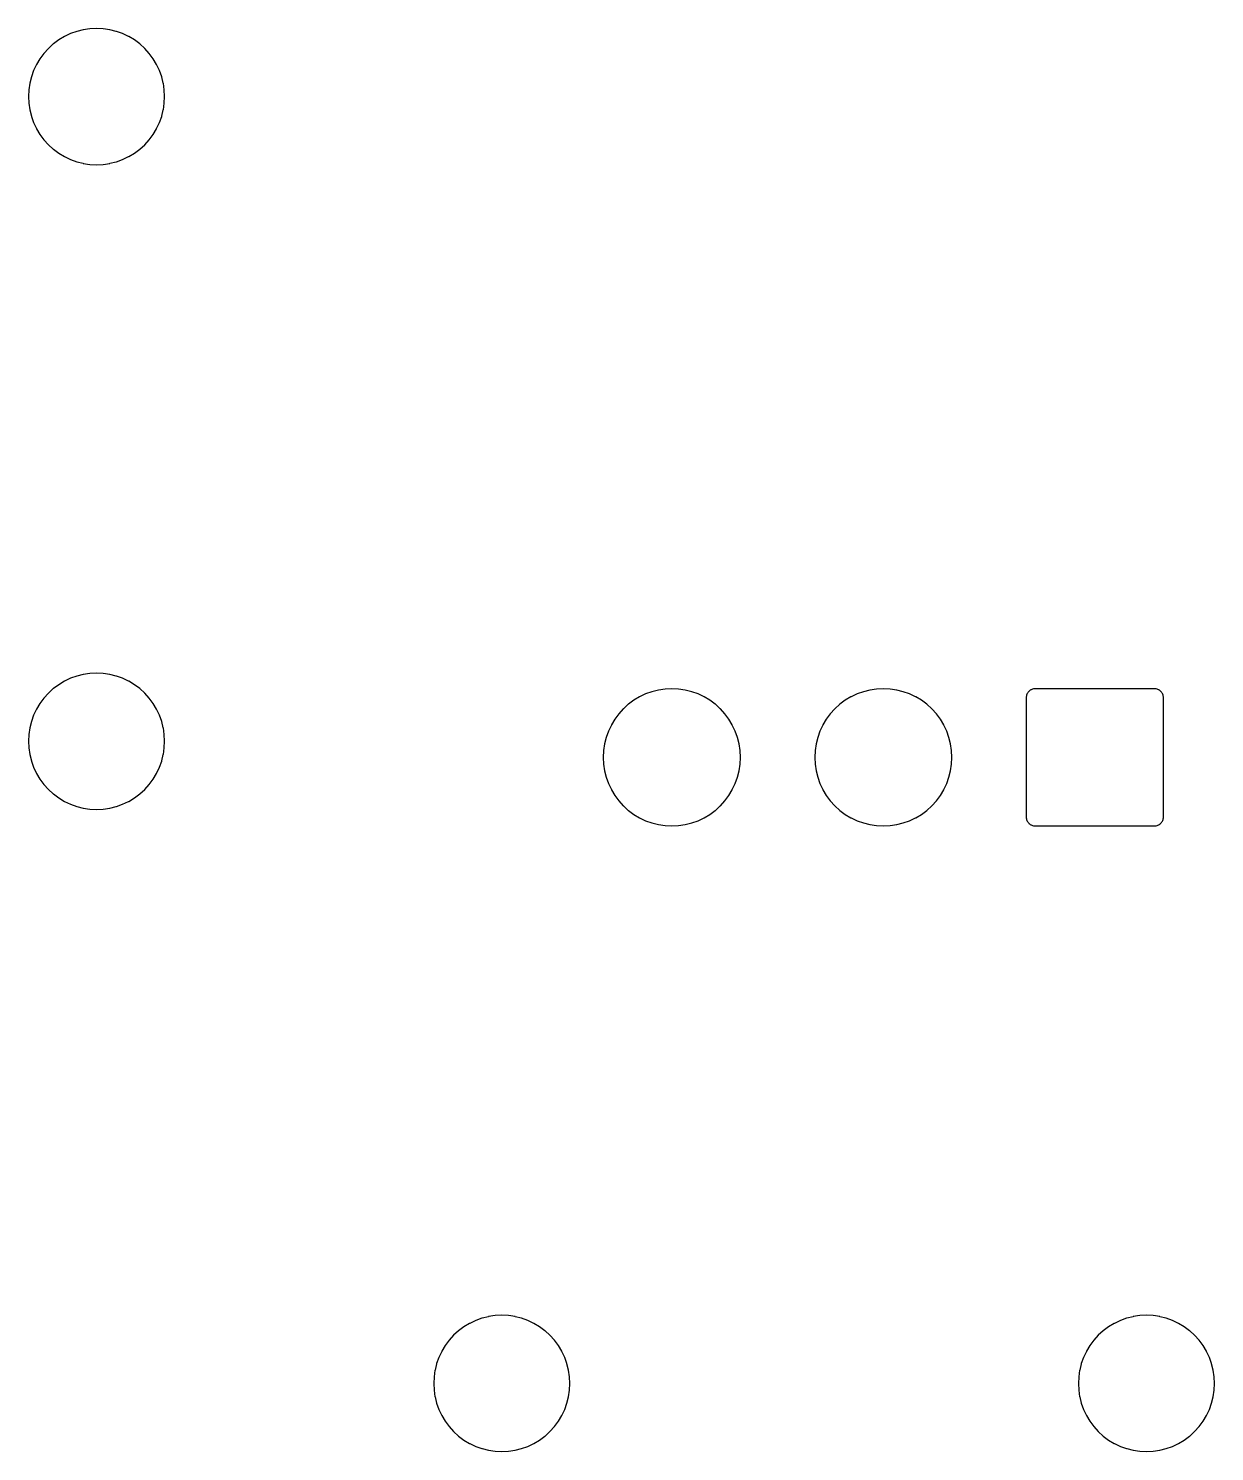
# Model space of a CAD drawing. Header units: metres. Extents: x 102.6 to 173.6, y -131.3 to -53.7.
# Drawn here: x 125.55 to 139.56, y -106.4 to -89.59 of the extents above; entities that cross this region are included whole.
import ezdxf

# ---------------------------------------------------------------- set-up
doc = ezdxf.new("R2010")
doc.units = ezdxf.units.M

msp = doc.modelspace()

# ---------------------------------------------------------------- linework, layer by layer
for points in [[(126.658, -91.134), (126.658, -91.134), (126.658, -91.134), (126.658, -91.134), (126.658, -91.134), (126.729, -91.1), (126.729, -91.1), (126.729, -91.1), (126.73, -91.1), (126.73, -91.1), (126.797, -91.059), (126.797, -91.059), (126.797, -91.059), (126.797, -91.059), (126.797, -91.059), (126.86, -91.012), (126.861, -91.012), (126.861, -91.012), (126.861, -91.012), (126.861, -91.012), (126.919, -90.959), (126.919, -90.959), (126.919, -90.959), (126.919, -90.959), (126.919, -90.959), (126.972, -90.901), (126.972, -90.901), (126.972, -90.901), (126.972, -90.901), (126.972, -90.9), (127.019, -90.837), (127.019, -90.837), (127.019, -90.837), (127.019, -90.837), (127.019, -90.837), (127.06, -90.77), (127.06, -90.77), (127.06, -90.769), (127.06, -90.769), (127.06, -90.769), (127.094, -90.698), (127.094, -90.698), (127.094, -90.698), (127.094, -90.698), (127.094, -90.698), (127.12, -90.624), (127.12, -90.624), (127.12, -90.624), (127.12, -90.624), (127.12, -90.623), (127.139, -90.547), (127.14, -90.547), (127.14, -90.547), (127.14, -90.547), (127.14, -90.547), (127.151, -90.469), (127.151, -90.469), (127.151, -90.469), (127.151, -90.469), (127.151, -90.469), (127.155, -90.39), (127.155, -90.39), (127.155, -90.39), (127.155, -90.39), (127.155, -90.39), (127.151, -90.311), (127.151, -90.311), (127.151, -90.311), (127.151, -90.311), (127.151, -90.311), (127.14, -90.233), (127.14, -90.233), (127.14, -90.233), (127.14, -90.233), (127.139, -90.233), (127.12, -90.157), (127.12, -90.156), (127.12, -90.156), (127.12, -90.156), (127.12, -90.156), (127.094, -90.082), (127.094, -90.082), (127.094, -90.082), (127.094, -90.082), (127.094, -90.082), (127.06, -90.011), (127.06, -90.011), (127.06, -90.011), (127.06, -90.01), (127.06, -90.01), (127.019, -89.943), (127.019, -89.943), (127.019, -89.943), (127.019, -89.943), (127.019, -89.943), (126.972, -89.88), (126.972, -89.879), (126.972, -89.879), (126.972, -89.879), (126.972, -89.879), (126.919, -89.821), (126.919, -89.821), (126.919, -89.821), (126.919, -89.821), (126.919, -89.821), (126.861, -89.768), (126.861, -89.768), (126.861, -89.768), (126.861, -89.768), (126.86, -89.768), (126.797, -89.721), (126.797, -89.721), (126.797, -89.721), (126.797, -89.721), (126.797, -89.721), (126.73, -89.68), (126.73, -89.68), (126.729, -89.68), (126.729, -89.68), (126.729, -89.68), (126.658, -89.646), (126.658, -89.646), (126.658, -89.646), (126.658, -89.646), (126.658, -89.646), (126.584, -89.62), (126.584, -89.62), (126.584, -89.62), (126.584, -89.62), (126.583, -89.62), (126.507, -89.601), (126.507, -89.6), (126.507, -89.6), (126.507, -89.6), (126.507, -89.6), (126.429, -89.589), (126.429, -89.589), (126.429, -89.589), (126.429, -89.589), (126.429, -89.589), (126.35, -89.585), (126.35, -89.585), (126.35, -89.585), (126.35, -89.585), (126.35, -89.585), (126.271, -89.589), (126.271, -89.589), (126.271, -89.589), (126.271, -89.589), (126.271, -89.589), (126.193, -89.6), (126.193, -89.6), (126.193, -89.6), (126.193, -89.6), (126.193, -89.601), (126.117, -89.62), (126.116, -89.62), (126.116, -89.62), (126.116, -89.62), (126.116, -89.62), (126.042, -89.646), (126.042, -89.646), (126.042, -89.646), (126.042, -89.646), (126.042, -89.646), (125.971, -89.68), (125.971, -89.68), (125.971, -89.68), (125.97, -89.68), (125.97, -89.68), (125.903, -89.721), (125.903, -89.721), (125.903, -89.721), (125.903, -89.721), (125.903, -89.721), (125.84, -89.768), (125.839, -89.768), (125.839, -89.768), (125.839, -89.768), (125.839, -89.768), (125.781, -89.821), (125.781, -89.821), (125.781, -89.821), (125.781, -89.821), (125.781, -89.821), (125.728, -89.879), (125.728, -89.879), (125.728, -89.879), (125.728, -89.879), (125.728, -89.88), (125.681, -89.943), (125.681, -89.943), (125.681, -89.943), (125.681, -89.943), (125.681, -89.943), (125.64, -90.01), (125.64, -90.01), (125.64, -90.011), (125.64, -90.011), (125.64, -90.011), (125.606, -90.082), (125.606, -90.082), (125.606, -90.082), (125.606, -90.082), (125.606, -90.082), (125.58, -90.156), (125.58, -90.156), (125.58, -90.156), (125.58, -90.156), (125.58, -90.157), (125.561, -90.233), (125.56, -90.233), (125.56, -90.233), (125.56, -90.233), (125.56, -90.233), (125.549, -90.311), (125.549, -90.311), (125.549, -90.311), (125.549, -90.311), (125.549, -90.311), (125.545, -90.39), (125.545, -90.39), (125.545, -90.39), (125.545, -90.39), (125.545, -90.39), (125.549, -90.469), (125.549, -90.469), (125.549, -90.469), (125.549, -90.469), (125.549, -90.469), (125.56, -90.547), (125.56, -90.547), (125.56, -90.547), (125.56, -90.547), (125.561, -90.547), (125.58, -90.623), (125.58, -90.624), (125.58, -90.624), (125.58, -90.624), (125.58, -90.624), (125.606, -90.698), (125.606, -90.698), (125.606, -90.698), (125.606, -90.698), (125.606, -90.698), (125.64, -90.769), (125.64, -90.769), (125.64, -90.769), (125.64, -90.77), (125.64, -90.77), (125.681, -90.837), (125.681, -90.837), (125.681, -90.837), (125.681, -90.837), (125.681, -90.837), (125.728, -90.9), (125.728, -90.901), (125.728, -90.901), (125.728, -90.901), (125.728, -90.901), (125.781, -90.959), (125.781, -90.959), (125.781, -90.959), (125.781, -90.959), (125.781, -90.959), (125.839, -91.012), (125.839, -91.012), (125.839, -91.012), (125.839, -91.012), (125.84, -91.012), (125.903, -91.059), (125.903, -91.059), (125.903, -91.059), (125.903, -91.059), (125.903, -91.059), (125.97, -91.1), (125.97, -91.1), (125.971, -91.1), (125.971, -91.1), (125.971, -91.1), (126.042, -91.134), (126.042, -91.134), (126.042, -91.134), (126.042, -91.134), (126.042, -91.134), (126.116, -91.16), (126.116, -91.16), (126.116, -91.16), (126.116, -91.16), (126.117, -91.16), (126.193, -91.179), (126.193, -91.18), (126.193, -91.18), (126.193, -91.18), (126.193, -91.18), (126.271, -91.191), (126.271, -91.191), (126.271, -91.191), (126.271, -91.191), (126.271, -91.191), (126.35, -91.195), (126.35, -91.195), (126.35, -91.195), (126.35, -91.195), (126.35, -91.195), (126.429, -91.191), (126.429, -91.191), (126.429, -91.191), (126.429, -91.191), (126.429, -91.191), (126.507, -91.18), (126.507, -91.18), (126.507, -91.18), (126.507, -91.18), (126.507, -91.179), (126.583, -91.16), (126.584, -91.16), (126.584, -91.16), (126.584, -91.16), (126.584, -91.16), (126.658, -91.134)], [(126.658, -98.754), (126.658, -98.754), (126.658, -98.754), (126.658, -98.754), (126.658, -98.754), (126.729, -98.72), (126.729, -98.72), (126.729, -98.72), (126.73, -98.72), (126.73, -98.72), (126.797, -98.679), (126.797, -98.679), (126.797, -98.679), (126.797, -98.679), (126.797, -98.679), (126.86, -98.632), (126.861, -98.632), (126.861, -98.632), (126.861, -98.632), (126.861, -98.632), (126.919, -98.579), (126.919, -98.579), (126.919, -98.579), (126.919, -98.579), (126.919, -98.579), (126.972, -98.521), (126.972, -98.521), (126.972, -98.521), (126.972, -98.521), (126.972, -98.52), (127.019, -98.457), (127.019, -98.457), (127.019, -98.457), (127.019, -98.457), (127.019, -98.457), (127.06, -98.39), (127.06, -98.39), (127.06, -98.389), (127.06, -98.389), (127.06, -98.389), (127.094, -98.318), (127.094, -98.318), (127.094, -98.318), (127.094, -98.318), (127.094, -98.318), (127.12, -98.244), (127.12, -98.244), (127.12, -98.244), (127.12, -98.244), (127.12, -98.243), (127.139, -98.167), (127.14, -98.167), (127.14, -98.167), (127.14, -98.167), (127.14, -98.167), (127.151, -98.089), (127.151, -98.089), (127.151, -98.089), (127.151, -98.089), (127.151, -98.089), (127.155, -98.01), (127.155, -98.01), (127.155, -98.01), (127.155, -98.01), (127.155, -98.01), (127.151, -97.931), (127.151, -97.931), (127.151, -97.931), (127.151, -97.931), (127.151, -97.931), (127.14, -97.853), (127.14, -97.853), (127.14, -97.853), (127.14, -97.853), (127.139, -97.853), (127.12, -97.777), (127.12, -97.776), (127.12, -97.776), (127.12, -97.776), (127.12, -97.776), (127.094, -97.702), (127.094, -97.702), (127.094, -97.702), (127.094, -97.702), (127.094, -97.702), (127.06, -97.631), (127.06, -97.631), (127.06, -97.631), (127.06, -97.63), (127.06, -97.63), (127.019, -97.563), (127.019, -97.563), (127.019, -97.563), (127.019, -97.563), (127.019, -97.563), (126.972, -97.5), (126.972, -97.499), (126.972, -97.499), (126.972, -97.499), (126.972, -97.499), (126.919, -97.441), (126.919, -97.441), (126.919, -97.441), (126.919, -97.441), (126.919, -97.441), (126.861, -97.388), (126.861, -97.388), (126.861, -97.388), (126.861, -97.388), (126.86, -97.388), (126.797, -97.341), (126.797, -97.341), (126.797, -97.341), (126.797, -97.341), (126.797, -97.341), (126.73, -97.3), (126.73, -97.3), (126.729, -97.3), (126.729, -97.3), (126.729, -97.3), (126.658, -97.266), (126.658, -97.266), (126.658, -97.266), (126.658, -97.266), (126.658, -97.266), (126.584, -97.24), (126.584, -97.24), (126.584, -97.24), (126.584, -97.24), (126.583, -97.24), (126.507, -97.221), (126.507, -97.22), (126.507, -97.22), (126.507, -97.22), (126.507, -97.22), (126.429, -97.209), (126.429, -97.209), (126.429, -97.209), (126.429, -97.209), (126.429, -97.209), (126.35, -97.205), (126.35, -97.205), (126.35, -97.205), (126.35, -97.205), (126.35, -97.205), (126.271, -97.209), (126.271, -97.209), (126.271, -97.209), (126.271, -97.209), (126.271, -97.209), (126.193, -97.22), (126.193, -97.22), (126.193, -97.22), (126.193, -97.22), (126.193, -97.221), (126.117, -97.24), (126.116, -97.24), (126.116, -97.24), (126.116, -97.24), (126.116, -97.24), (126.042, -97.266), (126.042, -97.266), (126.042, -97.266), (126.042, -97.266), (126.042, -97.266), (125.971, -97.3), (125.971, -97.3), (125.971, -97.3), (125.97, -97.3), (125.97, -97.3), (125.903, -97.341), (125.903, -97.341), (125.903, -97.341), (125.903, -97.341), (125.903, -97.341), (125.84, -97.388), (125.839, -97.388), (125.839, -97.388), (125.839, -97.388), (125.839, -97.388), (125.781, -97.441), (125.781, -97.441), (125.781, -97.441), (125.781, -97.441), (125.781, -97.441), (125.728, -97.499), (125.728, -97.499), (125.728, -97.499), (125.728, -97.499), (125.728, -97.5), (125.681, -97.563), (125.681, -97.563), (125.681, -97.563), (125.681, -97.563), (125.681, -97.563), (125.64, -97.63), (125.64, -97.63), (125.64, -97.631), (125.64, -97.631), (125.64, -97.631), (125.606, -97.702), (125.606, -97.702), (125.606, -97.702), (125.606, -97.702), (125.606, -97.702), (125.58, -97.776), (125.58, -97.776), (125.58, -97.776), (125.58, -97.776), (125.58, -97.777), (125.561, -97.853), (125.56, -97.853), (125.56, -97.853), (125.56, -97.853), (125.56, -97.853), (125.549, -97.931), (125.549, -97.931), (125.549, -97.931), (125.549, -97.931), (125.549, -97.931), (125.545, -98.01), (125.545, -98.01), (125.545, -98.01), (125.545, -98.01), (125.545, -98.01), (125.549, -98.089), (125.549, -98.089), (125.549, -98.089), (125.549, -98.089), (125.549, -98.089), (125.56, -98.167), (125.56, -98.167), (125.56, -98.167), (125.56, -98.167), (125.561, -98.167), (125.58, -98.243), (125.58, -98.244), (125.58, -98.244), (125.58, -98.244), (125.58, -98.244), (125.606, -98.318), (125.606, -98.318), (125.606, -98.318), (125.606, -98.318), (125.606, -98.318), (125.64, -98.389), (125.64, -98.389), (125.64, -98.389), (125.64, -98.39), (125.64, -98.39), (125.681, -98.457), (125.681, -98.457), (125.681, -98.457), (125.681, -98.457), (125.681, -98.457), (125.728, -98.52), (125.728, -98.521), (125.728, -98.521), (125.728, -98.521), (125.728, -98.521), (125.781, -98.579), (125.781, -98.579), (125.781, -98.579), (125.781, -98.579), (125.781, -98.579), (125.839, -98.632), (125.839, -98.632), (125.839, -98.632), (125.839, -98.632), (125.84, -98.632), (125.903, -98.679), (125.903, -98.679), (125.903, -98.679), (125.903, -98.679), (125.903, -98.679), (125.97, -98.72), (125.97, -98.72), (125.971, -98.72), (125.971, -98.72), (125.971, -98.72), (126.042, -98.754), (126.042, -98.754), (126.042, -98.754), (126.042, -98.754), (126.042, -98.754), (126.116, -98.78), (126.116, -98.78), (126.116, -98.78), (126.116, -98.78), (126.117, -98.78), (126.193, -98.799), (126.193, -98.8), (126.193, -98.8), (126.193, -98.8), (126.193, -98.8), (126.271, -98.811), (126.271, -98.811), (126.271, -98.811), (126.271, -98.811), (126.271, -98.811), (126.35, -98.815), (126.35, -98.815), (126.35, -98.815), (126.35, -98.815), (126.35, -98.815), (126.429, -98.811), (126.429, -98.811), (126.429, -98.811), (126.429, -98.811), (126.429, -98.811), (126.507, -98.8), (126.507, -98.8), (126.507, -98.8), (126.507, -98.8), (126.507, -98.799), (126.583, -98.78), (126.584, -98.78), (126.584, -98.78), (126.584, -98.78), (126.584, -98.78), (126.658, -98.754)], [(133.46, -98.949), (133.46, -98.949), (133.46, -98.949), (133.46, -98.949), (133.461, -98.949), (133.532, -98.915), (133.532, -98.915), (133.532, -98.915), (133.532, -98.915), (133.533, -98.915), (133.6, -98.874), (133.6, -98.874), (133.601, -98.874), (133.601, -98.874), (133.601, -98.874), (133.664, -98.827), (133.664, -98.827), (133.664, -98.827), (133.665, -98.827), (133.665, -98.827), (133.723, -98.774), (133.723, -98.774), (133.723, -98.773), (133.724, -98.773), (133.724, -98.773), (133.777, -98.715), (133.777, -98.715), (133.777, -98.714), (133.777, -98.714), (133.777, -98.714), (133.824, -98.651), (133.824, -98.651), (133.824, -98.651), (133.824, -98.65), (133.824, -98.65), (133.865, -98.583), (133.865, -98.582), (133.865, -98.582), (133.865, -98.582), (133.865, -98.582), (133.899, -98.511), (133.899, -98.51), (133.899, -98.51), (133.899, -98.51), (133.899, -98.51), (133.926, -98.436), (133.926, -98.436), (133.926, -98.435), (133.926, -98.435), (133.926, -98.435), (133.945, -98.358), (133.945, -98.358), (133.945, -98.358), (133.945, -98.358), (133.945, -98.358), (133.957, -98.28), (133.957, -98.28), (133.957, -98.279), (133.957, -98.279), (133.957, -98.279), (133.961, -98.2), (133.961, -98.2), (133.961, -98.2), (133.961, -98.2), (133.961, -98.2), (133.957, -98.121), (133.957, -98.121), (133.957, -98.121), (133.957, -98.12), (133.957, -98.12), (133.945, -98.042), (133.945, -98.042), (133.945, -98.042), (133.945, -98.042), (133.945, -98.042), (133.926, -97.965), (133.926, -97.965), (133.926, -97.965), (133.926, -97.964), (133.926, -97.964), (133.899, -97.89), (133.899, -97.89), (133.899, -97.89), (133.899, -97.89), (133.899, -97.889), (133.865, -97.818), (133.865, -97.818), (133.865, -97.818), (133.865, -97.818), (133.865, -97.817), (133.824, -97.75), (133.824, -97.75), (133.824, -97.749), (133.824, -97.749), (133.824, -97.749), (133.777, -97.686), (133.777, -97.686), (133.777, -97.686), (133.777, -97.685), (133.777, -97.685), (133.724, -97.627), (133.724, -97.627), (133.723, -97.627), (133.723, -97.626), (133.723, -97.626), (133.665, -97.573), (133.665, -97.573), (133.664, -97.573), (133.664, -97.573), (133.664, -97.573), (133.601, -97.526), (133.601, -97.526), (133.601, -97.526), (133.6, -97.526), (133.6, -97.526), (133.533, -97.485), (133.532, -97.485), (133.532, -97.485), (133.532, -97.485), (133.532, -97.485), (133.461, -97.451), (133.46, -97.451), (133.46, -97.451), (133.46, -97.451), (133.46, -97.451), (133.386, -97.424), (133.386, -97.424), (133.385, -97.424), (133.385, -97.424), (133.385, -97.424), (133.308, -97.405), (133.308, -97.405), (133.308, -97.405), (133.308, -97.405), (133.308, -97.405), (133.23, -97.393), (133.23, -97.393), (133.229, -97.393), (133.229, -97.393), (133.229, -97.393), (133.15, -97.389), (133.15, -97.389), (133.15, -97.389), (133.15, -97.389), (133.15, -97.389), (133.071, -97.393), (133.071, -97.393), (133.071, -97.393), (133.07, -97.393), (133.07, -97.393), (132.992, -97.405), (132.992, -97.405), (132.992, -97.405), (132.992, -97.405), (132.992, -97.405), (132.915, -97.424), (132.915, -97.424), (132.915, -97.424), (132.914, -97.424), (132.914, -97.424), (132.84, -97.451), (132.84, -97.451), (132.84, -97.451), (132.84, -97.451), (132.839, -97.451), (132.768, -97.485), (132.768, -97.485), (132.768, -97.485), (132.768, -97.485), (132.767, -97.485), (132.7, -97.526), (132.7, -97.526), (132.699, -97.526), (132.699, -97.526), (132.699, -97.526), (132.636, -97.573), (132.636, -97.573), (132.636, -97.573), (132.635, -97.573), (132.635, -97.573), (132.577, -97.626), (132.577, -97.626), (132.577, -97.627), (132.576, -97.627), (132.576, -97.627), (132.523, -97.685), (132.523, -97.685), (132.523, -97.686), (132.523, -97.686), (132.523, -97.686), (132.476, -97.749), (132.476, -97.749), (132.476, -97.749), (132.476, -97.75), (132.476, -97.75), (132.435, -97.817), (132.435, -97.818), (132.435, -97.818), (132.435, -97.818), (132.435, -97.818), (132.401, -97.889), (132.401, -97.89), (132.401, -97.89), (132.401, -97.89), (132.401, -97.89), (132.374, -97.964), (132.374, -97.964), (132.374, -97.965), (132.374, -97.965), (132.374, -97.965), (132.355, -98.042), (132.355, -98.042), (132.355, -98.042), (132.355, -98.042), (132.355, -98.042), (132.343, -98.12), (132.343, -98.12), (132.343, -98.121), (132.343, -98.121), (132.343, -98.121), (132.339, -98.2), (132.339, -98.2), (132.339, -98.2), (132.339, -98.2), (132.339, -98.2), (132.343, -98.279), (132.343, -98.279), (132.343, -98.279), (132.343, -98.28), (132.343, -98.28), (132.355, -98.358), (132.355, -98.358), (132.355, -98.358), (132.355, -98.358), (132.355, -98.358), (132.374, -98.435), (132.374, -98.435), (132.374, -98.435), (132.374, -98.436), (132.374, -98.436), (132.401, -98.51), (132.401, -98.51), (132.401, -98.51), (132.401, -98.51), (132.401, -98.511), (132.435, -98.582), (132.435, -98.582), (132.435, -98.582), (132.435, -98.582), (132.435, -98.583), (132.476, -98.65), (132.476, -98.65), (132.476, -98.651), (132.476, -98.651), (132.476, -98.651), (132.523, -98.714), (132.523, -98.714), (132.523, -98.714), (132.523, -98.715), (132.523, -98.715), (132.576, -98.773), (132.576, -98.773), (132.577, -98.773), (132.577, -98.774), (132.577, -98.774), (132.635, -98.827), (132.635, -98.827), (132.636, -98.827), (132.636, -98.827), (132.636, -98.827), (132.699, -98.874), (132.699, -98.874), (132.699, -98.874), (132.7, -98.874), (132.7, -98.874), (132.767, -98.915), (132.768, -98.915), (132.768, -98.915), (132.768, -98.915), (132.768, -98.915), (132.839, -98.949), (132.84, -98.949), (132.84, -98.949), (132.84, -98.949), (132.84, -98.949), (132.914, -98.976), (132.914, -98.976), (132.915, -98.976), (132.915, -98.976), (132.915, -98.976), (132.992, -98.995), (132.992, -98.995), (132.992, -98.995), (132.992, -98.995), (132.992, -98.995), (133.07, -99.007), (133.07, -99.007), (133.071, -99.007), (133.071, -99.007), (133.071, -99.007), (133.15, -99.011), (133.15, -99.011), (133.15, -99.011), (133.15, -99.011), (133.15, -99.011), (133.229, -99.007), (133.229, -99.007), (133.229, -99.007), (133.23, -99.007), (133.23, -99.007), (133.308, -98.995), (133.308, -98.995), (133.308, -98.995), (133.308, -98.995), (133.308, -98.995), (133.385, -98.976), (133.385, -98.976), (133.385, -98.976), (133.386, -98.976), (133.386, -98.976), (133.46, -98.949)], [(135.96, -98.949), (135.96, -98.949), (135.96, -98.949), (135.96, -98.949), (135.961, -98.949), (136.032, -98.915), (136.032, -98.915), (136.032, -98.915), (136.032, -98.915), (136.033, -98.915), (136.1, -98.874), (136.1, -98.874), (136.101, -98.874), (136.101, -98.874), (136.101, -98.874), (136.164, -98.827), (136.164, -98.827), (136.164, -98.827), (136.165, -98.827), (136.165, -98.827), (136.223, -98.774), (136.223, -98.774), (136.223, -98.773), (136.224, -98.773), (136.224, -98.773), (136.277, -98.715), (136.277, -98.715), (136.277, -98.714), (136.277, -98.714), (136.277, -98.714), (136.324, -98.651), (136.324, -98.651), (136.324, -98.651), (136.324, -98.65), (136.324, -98.65), (136.365, -98.583), (136.365, -98.582), (136.365, -98.582), (136.365, -98.582), (136.365, -98.582), (136.399, -98.511), (136.399, -98.51), (136.399, -98.51), (136.399, -98.51), (136.399, -98.51), (136.426, -98.436), (136.426, -98.436), (136.426, -98.435), (136.426, -98.435), (136.426, -98.435), (136.445, -98.358), (136.445, -98.358), (136.445, -98.358), (136.445, -98.358), (136.445, -98.358), (136.457, -98.28), (136.457, -98.28), (136.457, -98.279), (136.457, -98.279), (136.457, -98.279), (136.461, -98.2), (136.461, -98.2), (136.461, -98.2), (136.461, -98.2), (136.461, -98.2), (136.457, -98.121), (136.457, -98.121), (136.457, -98.121), (136.457, -98.12), (136.457, -98.12), (136.445, -98.042), (136.445, -98.042), (136.445, -98.042), (136.445, -98.042), (136.445, -98.042), (136.426, -97.965), (136.426, -97.965), (136.426, -97.965), (136.426, -97.964), (136.426, -97.964), (136.399, -97.89), (136.399, -97.89), (136.399, -97.89), (136.399, -97.89), (136.399, -97.889), (136.365, -97.818), (136.365, -97.818), (136.365, -97.818), (136.365, -97.818), (136.365, -97.817), (136.324, -97.75), (136.324, -97.75), (136.324, -97.749), (136.324, -97.749), (136.324, -97.749), (136.277, -97.686), (136.277, -97.686), (136.277, -97.686), (136.277, -97.685), (136.277, -97.685), (136.224, -97.627), (136.224, -97.627), (136.223, -97.627), (136.223, -97.626), (136.223, -97.626), (136.165, -97.573), (136.165, -97.573), (136.164, -97.573), (136.164, -97.573), (136.164, -97.573), (136.101, -97.526), (136.101, -97.526), (136.101, -97.526), (136.1, -97.526), (136.1, -97.526), (136.033, -97.485), (136.032, -97.485), (136.032, -97.485), (136.032, -97.485), (136.032, -97.485), (135.961, -97.451), (135.96, -97.451), (135.96, -97.451), (135.96, -97.451), (135.96, -97.451), (135.886, -97.424), (135.886, -97.424), (135.885, -97.424), (135.885, -97.424), (135.885, -97.424), (135.808, -97.405), (135.808, -97.405), (135.808, -97.405), (135.808, -97.405), (135.808, -97.405), (135.73, -97.393), (135.73, -97.393), (135.729, -97.393), (135.729, -97.393), (135.729, -97.393), (135.65, -97.389), (135.65, -97.389), (135.65, -97.389), (135.65, -97.389), (135.65, -97.389), (135.571, -97.393), (135.571, -97.393), (135.571, -97.393), (135.57, -97.393), (135.57, -97.393), (135.492, -97.405), (135.492, -97.405), (135.492, -97.405), (135.492, -97.405), (135.492, -97.405), (135.415, -97.424), (135.415, -97.424), (135.415, -97.424), (135.414, -97.424), (135.414, -97.424), (135.34, -97.451), (135.34, -97.451), (135.34, -97.451), (135.34, -97.451), (135.339, -97.451), (135.268, -97.485), (135.268, -97.485), (135.268, -97.485), (135.268, -97.485), (135.267, -97.485), (135.2, -97.526), (135.2, -97.526), (135.199, -97.526), (135.199, -97.526), (135.199, -97.526), (135.136, -97.573), (135.136, -97.573), (135.136, -97.573), (135.135, -97.573), (135.135, -97.573), (135.077, -97.626), (135.077, -97.626), (135.077, -97.627), (135.076, -97.627), (135.076, -97.627), (135.023, -97.685), (135.023, -97.685), (135.023, -97.686), (135.023, -97.686), (135.023, -97.686), (134.976, -97.749), (134.976, -97.749), (134.976, -97.749), (134.976, -97.75), (134.976, -97.75), (134.935, -97.817), (134.935, -97.818), (134.935, -97.818), (134.935, -97.818), (134.935, -97.818), (134.901, -97.889), (134.901, -97.89), (134.901, -97.89), (134.901, -97.89), (134.901, -97.89), (134.874, -97.964), (134.874, -97.964), (134.874, -97.965), (134.874, -97.965), (134.874, -97.965), (134.855, -98.042), (134.855, -98.042), (134.855, -98.042), (134.855, -98.042), (134.855, -98.042), (134.843, -98.12), (134.843, -98.12), (134.843, -98.121), (134.843, -98.121), (134.843, -98.121), (134.839, -98.2), (134.839, -98.2), (134.839, -98.2), (134.839, -98.2), (134.839, -98.2), (134.843, -98.279), (134.843, -98.279), (134.843, -98.279), (134.843, -98.28), (134.843, -98.28), (134.855, -98.358), (134.855, -98.358), (134.855, -98.358), (134.855, -98.358), (134.855, -98.358), (134.874, -98.435), (134.874, -98.435), (134.874, -98.435), (134.874, -98.436), (134.874, -98.436), (134.901, -98.51), (134.901, -98.51), (134.901, -98.51), (134.901, -98.51), (134.901, -98.511), (134.935, -98.582), (134.935, -98.582), (134.935, -98.582), (134.935, -98.582), (134.935, -98.583), (134.976, -98.65), (134.976, -98.65), (134.976, -98.651), (134.976, -98.651), (134.976, -98.651), (135.023, -98.714), (135.023, -98.714), (135.023, -98.714), (135.023, -98.715), (135.023, -98.715), (135.076, -98.773), (135.076, -98.773), (135.077, -98.773), (135.077, -98.774), (135.077, -98.774), (135.135, -98.827), (135.135, -98.827), (135.136, -98.827), (135.136, -98.827), (135.136, -98.827), (135.199, -98.874), (135.199, -98.874), (135.199, -98.874), (135.2, -98.874), (135.2, -98.874), (135.267, -98.915), (135.268, -98.915), (135.268, -98.915), (135.268, -98.915), (135.268, -98.915), (135.339, -98.949), (135.34, -98.949), (135.34, -98.949), (135.34, -98.949), (135.34, -98.949), (135.414, -98.976), (135.414, -98.976), (135.415, -98.976), (135.415, -98.976), (135.415, -98.976), (135.492, -98.995), (135.492, -98.995), (135.492, -98.995), (135.492, -98.995), (135.492, -98.995), (135.57, -99.007), (135.57, -99.007), (135.571, -99.007), (135.571, -99.007), (135.571, -99.007), (135.65, -99.011), (135.65, -99.011), (135.65, -99.011), (135.65, -99.011), (135.65, -99.011), (135.729, -99.007), (135.729, -99.007), (135.729, -99.007), (135.73, -99.007), (135.73, -99.007), (135.808, -98.995), (135.808, -98.995), (135.808, -98.995), (135.808, -98.995), (135.808, -98.995), (135.885, -98.976), (135.885, -98.976), (135.885, -98.976), (135.886, -98.976), (135.886, -98.976), (135.96, -98.949)], [(138.961, -97.496), (138.961, -97.496), (138.961, -97.496), (138.96, -97.486), (138.96, -97.486), (138.96, -97.486), (138.96, -97.485), (138.96, -97.485), (138.959, -97.475), (138.959, -97.475), (138.959, -97.475), (138.959, -97.475), (138.959, -97.475), (138.956, -97.465), (138.956, -97.465), (138.956, -97.465), (138.956, -97.465), (138.956, -97.465), (138.953, -97.455), (138.953, -97.455), (138.953, -97.455), (138.953, -97.455), (138.953, -97.455), (138.948, -97.446), (138.948, -97.446), (138.948, -97.446), (138.948, -97.445), (138.948, -97.445), (138.943, -97.437), (138.943, -97.437), (138.943, -97.437), (138.943, -97.436), (138.943, -97.436), (138.937, -97.428), (138.937, -97.428), (138.937, -97.428), (138.937, -97.428), (138.937, -97.428), (138.93, -97.421), (138.93, -97.42), (138.93, -97.42), (138.93, -97.42), (138.929, -97.42), (138.922, -97.413), (138.922, -97.413), (138.922, -97.413), (138.922, -97.413), (138.922, -97.413), (138.914, -97.407), (138.914, -97.407), (138.913, -97.407), (138.913, -97.407), (138.913, -97.407), (138.905, -97.402), (138.905, -97.402), (138.904, -97.402), (138.904, -97.402), (138.904, -97.402), (138.895, -97.397), (138.895, -97.397), (138.895, -97.397), (138.895, -97.397), (138.895, -97.397), (138.885, -97.394), (138.885, -97.394), (138.885, -97.394), (138.885, -97.394), (138.885, -97.394), (138.875, -97.391), (138.875, -97.391), (138.875, -97.391), (138.875, -97.391), (138.875, -97.391), (138.865, -97.39), (138.865, -97.39), (138.864, -97.39), (138.864, -97.39), (138.864, -97.39), (138.854, -97.389), (138.854, -97.389), (138.854, -97.389), (137.446, -97.389), (137.446, -97.389), (137.446, -97.389), (137.436, -97.39), (137.436, -97.39), (137.436, -97.39), (137.435, -97.39), (137.435, -97.39), (137.425, -97.391), (137.425, -97.391), (137.425, -97.391), (137.425, -97.391), (137.425, -97.391), (137.415, -97.394), (137.415, -97.394), (137.415, -97.394), (137.415, -97.394), (137.415, -97.394), (137.405, -97.397), (137.405, -97.397), (137.405, -97.397), (137.405, -97.397), (137.405, -97.397), (137.396, -97.402), (137.396, -97.402), (137.396, -97.402), (137.395, -97.402), (137.395, -97.402), (137.387, -97.407), (137.387, -97.407), (137.387, -97.407), (137.386, -97.407), (137.386, -97.407), (137.378, -97.413), (137.378, -97.413), (137.378, -97.413), (137.378, -97.413), (137.378, -97.413), (137.371, -97.42), (137.37, -97.42), (137.37, -97.42), (137.37, -97.42), (137.37, -97.421), (137.363, -97.428), (137.363, -97.428), (137.363, -97.428), (137.363, -97.428), (137.363, -97.428), (137.357, -97.436), (137.357, -97.436), (137.357, -97.437), (137.357, -97.437), (137.357, -97.437), (137.352, -97.445), (137.352, -97.445), (137.352, -97.446), (137.352, -97.446), (137.352, -97.446), (137.347, -97.455), (137.347, -97.455), (137.347, -97.455), (137.347, -97.455), (137.347, -97.455), (137.344, -97.465), (137.344, -97.465), (137.344, -97.465), (137.344, -97.465), (137.344, -97.465), (137.341, -97.475), (137.341, -97.475), (137.341, -97.475), (137.341, -97.475), (137.341, -97.475), (137.34, -97.485), (137.34, -97.485), (137.34, -97.486), (137.339, -97.486), (137.339, -97.486), (137.339, -97.496), (137.339, -97.496), (137.339, -97.496), (137.339, -98.904), (137.339, -98.904), (137.339, -98.904), (137.339, -98.914), (137.339, -98.914), (137.34, -98.914), (137.34, -98.915), (137.34, -98.915), (137.341, -98.925), (137.341, -98.925), (137.341, -98.925), (137.341, -98.925), (137.341, -98.925), (137.344, -98.935), (137.344, -98.935), (137.344, -98.935), (137.344, -98.935), (137.344, -98.935), (137.347, -98.945), (137.347, -98.945), (137.347, -98.945), (137.347, -98.945), (137.347, -98.945), (137.352, -98.954), (137.352, -98.954), (137.352, -98.954), (137.352, -98.955), (137.352, -98.955), (137.357, -98.963), (137.357, -98.963), (137.357, -98.963), (137.357, -98.964), (137.357, -98.964), (137.363, -98.972), (137.363, -98.972), (137.363, -98.972), (137.363, -98.972), (137.363, -98.972), (137.37, -98.979), (137.37, -98.98), (137.37, -98.98), (137.37, -98.98), (137.371, -98.98), (137.378, -98.987), (137.378, -98.987), (137.378, -98.987), (137.378, -98.987), (137.378, -98.987), (137.386, -98.993), (137.386, -98.993), (137.387, -98.993), (137.387, -98.993), (137.387, -98.993), (137.395, -98.998), (137.395, -98.998), (137.396, -98.998), (137.396, -98.998), (137.396, -98.998), (137.405, -99.003), (137.405, -99.003), (137.405, -99.003), (137.405, -99.003), (137.405, -99.003), (137.415, -99.006), (137.415, -99.006), (137.415, -99.006), (137.415, -99.006), (137.415, -99.006), (137.425, -99.009), (137.425, -99.009), (137.425, -99.009), (137.425, -99.009), (137.425, -99.009), (137.435, -99.01), (137.435, -99.01), (137.436, -99.01), (137.436, -99.011), (137.436, -99.011), (137.446, -99.011), (137.446, -99.011), (137.446, -99.011), (138.854, -99.011), (138.854, -99.011), (138.854, -99.011), (138.864, -99.011), (138.864, -99.011), (138.864, -99.01), (138.865, -99.01), (138.865, -99.01), (138.875, -99.009), (138.875, -99.009), (138.875, -99.009), (138.875, -99.009), (138.875, -99.009), (138.885, -99.006), (138.885, -99.006), (138.885, -99.006), (138.885, -99.006), (138.885, -99.006), (138.895, -99.003), (138.895, -99.003), (138.895, -99.003), (138.895, -99.003), (138.895, -99.003), (138.904, -98.998), (138.904, -98.998), (138.904, -98.998), (138.905, -98.998), (138.905, -98.998), (138.913, -98.993), (138.913, -98.993), (138.913, -98.993), (138.914, -98.993), (138.914, -98.993), (138.922, -98.987), (138.922, -98.987), (138.922, -98.987), (138.922, -98.987), (138.922, -98.987), (138.929, -98.98), (138.93, -98.98), (138.93, -98.98), (138.93, -98.98), (138.93, -98.979), (138.937, -98.972), (138.937, -98.972), (138.937, -98.972), (138.937, -98.972), (138.937, -98.972), (138.943, -98.964), (138.943, -98.964), (138.943, -98.963), (138.943, -98.963), (138.943, -98.963), (138.948, -98.955), (138.948, -98.955), (138.948, -98.954), (138.948, -98.954), (138.948, -98.954), (138.953, -98.945), (138.953, -98.945), (138.953, -98.945), (138.953, -98.945), (138.953, -98.945), (138.956, -98.935), (138.956, -98.935), (138.956, -98.935), (138.956, -98.935), (138.956, -98.935), (138.959, -98.925), (138.959, -98.925), (138.959, -98.925), (138.959, -98.925), (138.959, -98.925), (138.96, -98.915), (138.96, -98.915), (138.96, -98.914), (138.96, -98.914), (138.96, -98.914), (138.961, -98.904), (138.961, -98.904), (138.961, -98.904), (138.961, -97.496)], [(131.448, -106.344), (131.448, -106.344), (131.448, -106.344), (131.448, -106.344), (131.448, -106.344), (131.519, -106.31), (131.519, -106.31), (131.519, -106.31), (131.52, -106.31), (131.52, -106.31), (131.587, -106.269), (131.587, -106.269), (131.587, -106.269), (131.587, -106.269), (131.587, -106.269), (131.65, -106.222), (131.651, -106.222), (131.651, -106.222), (131.651, -106.222), (131.651, -106.222), (131.709, -106.169), (131.709, -106.169), (131.709, -106.169), (131.709, -106.169), (131.709, -106.169), (131.762, -106.111), (131.762, -106.111), (131.762, -106.111), (131.762, -106.111), (131.762, -106.11), (131.809, -106.047), (131.809, -106.047), (131.809, -106.047), (131.809, -106.047), (131.809, -106.047), (131.85, -105.98), (131.85, -105.98), (131.85, -105.979), (131.85, -105.979), (131.85, -105.979), (131.884, -105.908), (131.884, -105.908), (131.884, -105.908), (131.884, -105.908), (131.884, -105.908), (131.91, -105.834), (131.91, -105.834), (131.91, -105.834), (131.91, -105.834), (131.91, -105.833), (131.929, -105.757), (131.93, -105.757), (131.93, -105.757), (131.93, -105.757), (131.93, -105.757), (131.941, -105.679), (131.941, -105.679), (131.941, -105.679), (131.941, -105.679), (131.941, -105.679), (131.945, -105.6), (131.945, -105.6), (131.945, -105.6), (131.945, -105.6), (131.945, -105.6), (131.941, -105.521), (131.941, -105.521), (131.941, -105.521), (131.941, -105.521), (131.941, -105.521), (131.93, -105.443), (131.93, -105.443), (131.93, -105.443), (131.93, -105.443), (131.929, -105.443), (131.91, -105.367), (131.91, -105.366), (131.91, -105.366), (131.91, -105.366), (131.91, -105.366), (131.884, -105.292), (131.884, -105.292), (131.884, -105.292), (131.884, -105.292), (131.884, -105.292), (131.85, -105.221), (131.85, -105.221), (131.85, -105.221), (131.85, -105.22), (131.85, -105.22), (131.809, -105.153), (131.809, -105.153), (131.809, -105.153), (131.809, -105.153), (131.809, -105.153), (131.762, -105.09), (131.762, -105.089), (131.762, -105.089), (131.762, -105.089), (131.762, -105.089), (131.709, -105.031), (131.709, -105.031), (131.709, -105.031), (131.709, -105.031), (131.709, -105.031), (131.651, -104.978), (131.651, -104.978), (131.651, -104.978), (131.651, -104.978), (131.65, -104.978), (131.587, -104.931), (131.587, -104.931), (131.587, -104.931), (131.587, -104.931), (131.587, -104.931), (131.52, -104.89), (131.52, -104.89), (131.519, -104.89), (131.519, -104.89), (131.519, -104.89), (131.448, -104.856), (131.448, -104.856), (131.448, -104.856), (131.448, -104.856), (131.448, -104.856), (131.374, -104.83), (131.374, -104.83), (131.374, -104.83), (131.374, -104.83), (131.373, -104.83), (131.297, -104.811), (131.297, -104.81), (131.297, -104.81), (131.297, -104.81), (131.297, -104.81), (131.219, -104.799), (131.219, -104.799), (131.219, -104.799), (131.219, -104.799), (131.219, -104.799), (131.14, -104.795), (131.14, -104.795), (131.14, -104.795), (131.14, -104.795), (131.14, -104.795), (131.061, -104.799), (131.061, -104.799), (131.061, -104.799), (131.061, -104.799), (131.061, -104.799), (130.983, -104.81), (130.983, -104.81), (130.983, -104.81), (130.983, -104.81), (130.983, -104.811), (130.907, -104.83), (130.906, -104.83), (130.906, -104.83), (130.906, -104.83), (130.906, -104.83), (130.832, -104.856), (130.832, -104.856), (130.832, -104.856), (130.832, -104.856), (130.832, -104.856), (130.761, -104.89), (130.761, -104.89), (130.761, -104.89), (130.76, -104.89), (130.76, -104.89), (130.693, -104.931), (130.693, -104.931), (130.693, -104.931), (130.693, -104.931), (130.693, -104.931), (130.63, -104.978), (130.629, -104.978), (130.629, -104.978), (130.629, -104.978), (130.629, -104.978), (130.571, -105.031), (130.571, -105.031), (130.571, -105.031), (130.571, -105.031), (130.571, -105.031), (130.518, -105.089), (130.518, -105.089), (130.518, -105.089), (130.518, -105.089), (130.518, -105.09), (130.471, -105.153), (130.471, -105.153), (130.471, -105.153), (130.471, -105.153), (130.471, -105.153), (130.43, -105.22), (130.43, -105.22), (130.43, -105.221), (130.43, -105.221), (130.43, -105.221), (130.396, -105.292), (130.396, -105.292), (130.396, -105.292), (130.396, -105.292), (130.396, -105.292), (130.37, -105.366), (130.37, -105.366), (130.37, -105.366), (130.37, -105.366), (130.37, -105.367), (130.351, -105.443), (130.35, -105.443), (130.35, -105.443), (130.35, -105.443), (130.35, -105.443), (130.339, -105.521), (130.339, -105.521), (130.339, -105.521), (130.339, -105.521), (130.339, -105.521), (130.335, -105.6), (130.335, -105.6), (130.335, -105.6), (130.335, -105.6), (130.335, -105.6), (130.339, -105.679), (130.339, -105.679), (130.339, -105.679), (130.339, -105.679), (130.339, -105.679), (130.35, -105.757), (130.35, -105.757), (130.35, -105.757), (130.35, -105.757), (130.351, -105.757), (130.37, -105.833), (130.37, -105.834), (130.37, -105.834), (130.37, -105.834), (130.37, -105.834), (130.396, -105.908), (130.396, -105.908), (130.396, -105.908), (130.396, -105.908), (130.396, -105.908), (130.43, -105.979), (130.43, -105.979), (130.43, -105.979), (130.43, -105.98), (130.43, -105.98), (130.471, -106.047), (130.471, -106.047), (130.471, -106.047), (130.471, -106.047), (130.471, -106.047), (130.518, -106.11), (130.518, -106.111), (130.518, -106.111), (130.518, -106.111), (130.518, -106.111), (130.571, -106.169), (130.571, -106.169), (130.571, -106.169), (130.571, -106.169), (130.571, -106.169), (130.629, -106.222), (130.629, -106.222), (130.629, -106.222), (130.629, -106.222), (130.63, -106.222), (130.693, -106.269), (130.693, -106.269), (130.693, -106.269), (130.693, -106.269), (130.693, -106.269), (130.76, -106.31), (130.76, -106.31), (130.761, -106.31), (130.761, -106.31), (130.761, -106.31), (130.832, -106.344), (130.832, -106.344), (130.832, -106.344), (130.832, -106.344), (130.832, -106.344), (130.906, -106.37), (130.906, -106.37), (130.906, -106.37), (130.906, -106.37), (130.907, -106.37), (130.983, -106.389), (130.983, -106.39), (130.983, -106.39), (130.983, -106.39), (130.983, -106.39), (131.061, -106.401), (131.061, -106.401), (131.061, -106.401), (131.061, -106.401), (131.061, -106.401), (131.14, -106.405), (131.14, -106.405), (131.14, -106.405), (131.14, -106.405), (131.14, -106.405), (131.219, -106.401), (131.219, -106.401), (131.219, -106.401), (131.219, -106.401), (131.219, -106.401), (131.297, -106.39), (131.297, -106.39), (131.297, -106.39), (131.297, -106.39), (131.297, -106.389), (131.373, -106.37), (131.374, -106.37), (131.374, -106.37), (131.374, -106.37), (131.374, -106.37), (131.448, -106.344)], [(139.068, -106.344), (139.068, -106.344), (139.068, -106.344), (139.068, -106.344), (139.068, -106.344), (139.139, -106.31), (139.139, -106.31), (139.139, -106.31), (139.14, -106.31), (139.14, -106.31), (139.207, -106.269), (139.207, -106.269), (139.207, -106.269), (139.207, -106.269), (139.207, -106.269), (139.27, -106.222), (139.271, -106.222), (139.271, -106.222), (139.271, -106.222), (139.271, -106.222), (139.329, -106.169), (139.329, -106.169), (139.329, -106.169), (139.329, -106.169), (139.329, -106.169), (139.382, -106.111), (139.382, -106.111), (139.382, -106.111), (139.382, -106.111), (139.382, -106.11), (139.429, -106.047), (139.429, -106.047), (139.429, -106.047), (139.429, -106.047), (139.429, -106.047), (139.47, -105.98), (139.47, -105.98), (139.47, -105.979), (139.47, -105.979), (139.47, -105.979), (139.504, -105.908), (139.504, -105.908), (139.504, -105.908), (139.504, -105.908), (139.504, -105.908), (139.53, -105.834), (139.53, -105.834), (139.53, -105.834), (139.53, -105.834), (139.53, -105.833), (139.549, -105.757), (139.55, -105.757), (139.55, -105.757), (139.55, -105.757), (139.55, -105.757), (139.561, -105.679), (139.561, -105.679), (139.561, -105.679), (139.561, -105.679), (139.561, -105.679), (139.565, -105.6), (139.565, -105.6), (139.565, -105.6), (139.565, -105.6), (139.565, -105.6), (139.561, -105.521), (139.561, -105.521), (139.561, -105.521), (139.561, -105.521), (139.561, -105.521), (139.55, -105.443), (139.55, -105.443), (139.55, -105.443), (139.55, -105.443), (139.549, -105.443), (139.53, -105.367), (139.53, -105.366), (139.53, -105.366), (139.53, -105.366), (139.53, -105.366), (139.504, -105.292), (139.504, -105.292), (139.504, -105.292), (139.504, -105.292), (139.504, -105.292), (139.47, -105.221), (139.47, -105.221), (139.47, -105.221), (139.47, -105.22), (139.47, -105.22), (139.429, -105.153), (139.429, -105.153), (139.429, -105.153), (139.429, -105.153), (139.429, -105.153), (139.382, -105.09), (139.382, -105.089), (139.382, -105.089), (139.382, -105.089), (139.382, -105.089), (139.329, -105.031), (139.329, -105.031), (139.329, -105.031), (139.329, -105.031), (139.329, -105.031), (139.271, -104.978), (139.271, -104.978), (139.271, -104.978), (139.271, -104.978), (139.27, -104.978), (139.207, -104.931), (139.207, -104.931), (139.207, -104.931), (139.207, -104.931), (139.207, -104.931), (139.14, -104.89), (139.14, -104.89), (139.139, -104.89), (139.139, -104.89), (139.139, -104.89), (139.068, -104.856), (139.068, -104.856), (139.068, -104.856), (139.068, -104.856), (139.068, -104.856), (138.994, -104.83), (138.994, -104.83), (138.994, -104.83), (138.994, -104.83), (138.993, -104.83), (138.917, -104.811), (138.917, -104.81), (138.917, -104.81), (138.917, -104.81), (138.917, -104.81), (138.839, -104.799), (138.839, -104.799), (138.839, -104.799), (138.839, -104.799), (138.839, -104.799), (138.76, -104.795), (138.76, -104.795), (138.76, -104.795), (138.76, -104.795), (138.76, -104.795), (138.681, -104.799), (138.681, -104.799), (138.681, -104.799), (138.681, -104.799), (138.681, -104.799), (138.603, -104.81), (138.603, -104.81), (138.603, -104.81), (138.603, -104.81), (138.603, -104.811), (138.527, -104.83), (138.526, -104.83), (138.526, -104.83), (138.526, -104.83), (138.526, -104.83), (138.452, -104.856), (138.452, -104.856), (138.452, -104.856), (138.452, -104.856), (138.452, -104.856), (138.381, -104.89), (138.381, -104.89), (138.381, -104.89), (138.38, -104.89), (138.38, -104.89), (138.313, -104.931), (138.313, -104.931), (138.313, -104.931), (138.313, -104.931), (138.313, -104.931), (138.25, -104.978), (138.249, -104.978), (138.249, -104.978), (138.249, -104.978), (138.249, -104.978), (138.191, -105.031), (138.191, -105.031), (138.191, -105.031), (138.191, -105.031), (138.191, -105.031), (138.138, -105.089), (138.138, -105.089), (138.138, -105.089), (138.138, -105.089), (138.138, -105.09), (138.091, -105.153), (138.091, -105.153), (138.091, -105.153), (138.091, -105.153), (138.091, -105.153), (138.05, -105.22), (138.05, -105.22), (138.05, -105.221), (138.05, -105.221), (138.05, -105.221), (138.016, -105.292), (138.016, -105.292), (138.016, -105.292), (138.016, -105.292), (138.016, -105.292), (137.99, -105.366), (137.99, -105.366), (137.99, -105.366), (137.99, -105.366), (137.99, -105.367), (137.971, -105.443), (137.97, -105.443), (137.97, -105.443), (137.97, -105.443), (137.97, -105.443), (137.959, -105.521), (137.959, -105.521), (137.959, -105.521), (137.959, -105.521), (137.959, -105.521), (137.955, -105.6), (137.955, -105.6), (137.955, -105.6), (137.955, -105.6), (137.955, -105.6), (137.959, -105.679), (137.959, -105.679), (137.959, -105.679), (137.959, -105.679), (137.959, -105.679), (137.97, -105.757), (137.97, -105.757), (137.97, -105.757), (137.97, -105.757), (137.971, -105.757), (137.99, -105.833), (137.99, -105.834), (137.99, -105.834), (137.99, -105.834), (137.99, -105.834), (138.016, -105.908), (138.016, -105.908), (138.016, -105.908), (138.016, -105.908), (138.016, -105.908), (138.05, -105.979), (138.05, -105.979), (138.05, -105.979), (138.05, -105.98), (138.05, -105.98), (138.091, -106.047), (138.091, -106.047), (138.091, -106.047), (138.091, -106.047), (138.091, -106.047), (138.138, -106.11), (138.138, -106.111), (138.138, -106.111), (138.138, -106.111), (138.138, -106.111), (138.191, -106.169), (138.191, -106.169), (138.191, -106.169), (138.191, -106.169), (138.191, -106.169), (138.249, -106.222), (138.249, -106.222), (138.249, -106.222), (138.249, -106.222), (138.25, -106.222), (138.313, -106.269), (138.313, -106.269), (138.313, -106.269), (138.313, -106.269), (138.313, -106.269), (138.38, -106.31), (138.38, -106.31), (138.381, -106.31), (138.381, -106.31), (138.381, -106.31), (138.452, -106.344), (138.452, -106.344), (138.452, -106.344), (138.452, -106.344), (138.452, -106.344), (138.526, -106.37), (138.526, -106.37), (138.526, -106.37), (138.526, -106.37), (138.527, -106.37), (138.603, -106.389), (138.603, -106.39), (138.603, -106.39), (138.603, -106.39), (138.603, -106.39), (138.681, -106.401), (138.681, -106.401), (138.681, -106.401), (138.681, -106.401), (138.681, -106.401), (138.76, -106.405), (138.76, -106.405), (138.76, -106.405), (138.76, -106.405), (138.76, -106.405), (138.839, -106.401), (138.839, -106.401), (138.839, -106.401), (138.839, -106.401), (138.839, -106.401), (138.917, -106.39), (138.917, -106.39), (138.917, -106.39), (138.917, -106.39), (138.917, -106.389), (138.993, -106.37), (138.994, -106.37), (138.994, -106.37), (138.994, -106.37), (138.994, -106.37), (139.068, -106.344)]]:
    msp.add_lwpolyline(points)

doc.saveas('drawing.dxf')
